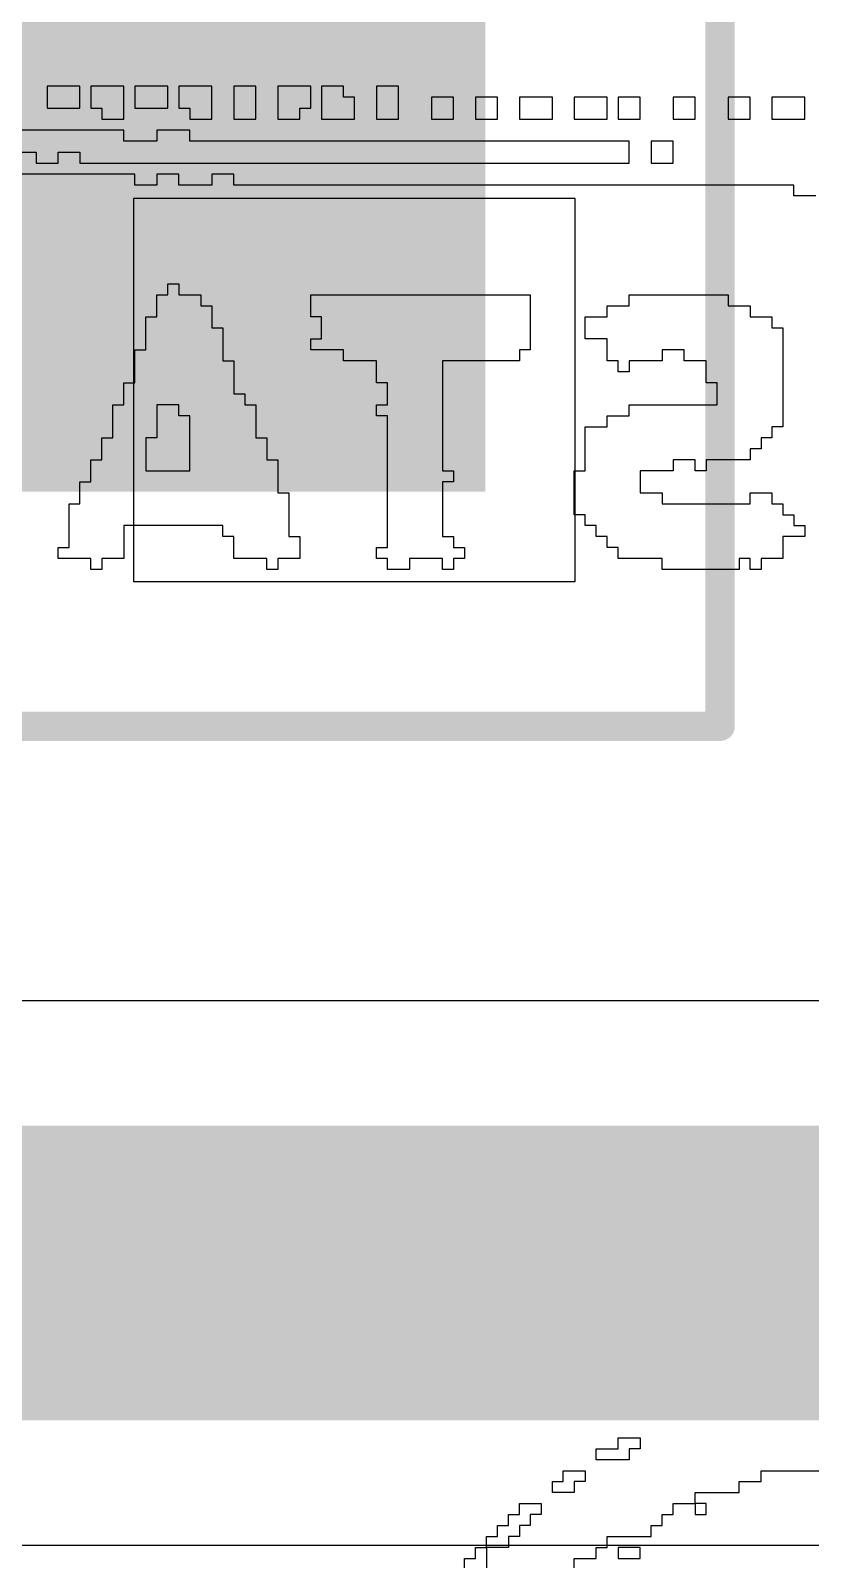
# Model space of a CAD drawing. Header units: millimetres. Extents: x 0 to 168, y 0 to 109.
# Drawn here: x 80.851 to 82.176, y 66.159 to 68.754 of the extents above; entities that cross this region are included whole.
import ezdxf

# ---------------------------------------------------------------- set-up
doc = ezdxf.new("R2010")
doc.units = ezdxf.units.MM
for name, color, linetype in [('BottomOverlay', 54, 'Continuous'), ('Mechanical13', 56, 'Continuous'), ('Mechanical15', 56, 'Continuous'), ('TopLayer', 1, 'Continuous'), ('TopPaste', 8, 'Continuous'), ('TopSolder', 216, 'Continuous')]:
    doc.layers.add(name, color=color, linetype=linetype)

# ---------------------------------------------------------------- blocks, each defined once
blk = doc.blocks.new('RES0805_140')
at = {"layer": 'TopLayer'}
blk.add_hatch(color=1, dxfattribs=at).paths.add_polyline_path([(0.35, -0.75), (0.35, 0.75), (1.65, 0.75), (1.65, -0.75)])
at = {"layer": 'TopPaste'}
blk.add_hatch(color=8, dxfattribs=at).paths.add_polyline_path([(0.35, -0.75), (0.35, 0.75), (1.65, 0.75), (1.65, -0.75)])
at = {"layer": 'TopSolder'}
blk.add_hatch(color=216, dxfattribs=at).paths.add_polyline_path([(0.2484, -0.8516), (0.2484, 0.8516), (1.7516, 0.8516), (1.7516, -0.8516)])
at = {"layer": 'Mechanical13', "const_width": 0.1}
for points in [[(1.1, 0.7), (-1.1, 0.7)], [(1.1, -0.7), (1.1, 0.7)]]:
    blk.add_lwpolyline(points, dxfattribs=at)
at = {"layer": 'Mechanical13', "const_width": 0.05}
blk.add_lwpolyline([(1.075, 0.7, 1), (1.125, 0.7, 1)], format="xyb", close=True, dxfattribs=at)
blk.add_lwpolyline([(1.075, 0.7, 1), (1.125, 0.7, 1)], format="xyb", close=True, dxfattribs=at)
at = {"layer": 'Mechanical15', "const_width": 0.05}
for points in [[(2.15, 1.25), (-2.15, 1.25)], [(2.15, -1.25), (2.15, 1.25)]]:
    blk.add_lwpolyline(points, dxfattribs=at)
at = {"layer": 'Mechanical15', "const_width": 0.025}
blk.add_lwpolyline([(2.1375, 1.25, 1), (2.1625, 1.25, 1)], format="xyb", close=True, dxfattribs=at)
blk.add_lwpolyline([(2.1375, 1.25, 1), (2.1625, 1.25, 1)], format="xyb", close=True, dxfattribs=at)

msp = doc.modelspace()

# ---------------------------------------------------------------- linework, layer by layer
at = {"layer": 'BottomOverlay'}
for p, q in [((80.935, 68.6597), (80.8791, 68.6597)), ((80.8791, 68.6597), (80.8791, 68.6411)), ((80.935, 68.6411), (80.935, 68.6597)), ((81.0097, 68.6597), (80.9537, 68.6597)), ((80.9537, 68.6597), (80.9537, 68.6411)), ((81.0097, 68.6411), (81.0097, 68.6597)), ((81.0843, 68.6597), (81.0283, 68.6597)), ((81.0283, 68.6597), (81.0283, 68.6411)), ((81.0843, 68.6411), (81.0843, 68.6597)), ((81.1589, 68.6597), (81.1029, 68.6597)), ((81.1029, 68.6597), (81.1029, 68.6411)), ((81.1589, 68.6411), (81.1589, 68.6597)), ((81.2335, 68.6597), (81.1962, 68.6597)), ((81.1962, 68.6597), (81.1962, 68.6411)), ((81.2335, 68.6411), (81.2335, 68.6597)), ((81.3268, 68.6597), (81.2708, 68.6597)), ((81.2708, 68.6597), (81.2708, 68.6411)), ((81.3268, 68.6411), (81.3268, 68.6597)), ((81.3827, 68.6597), (81.3454, 68.6597)), ((81.3454, 68.6597), (81.3454, 68.6411)), ((81.3827, 68.6411), (81.3827, 68.6597)), ((81.476, 68.6597), (81.4387, 68.6597)), ((81.4387, 68.6597), (81.4387, 68.6411)), ((81.476, 68.6411), (81.476, 68.6597)), ((80.8791, 68.6411), (80.8791, 68.6224)), ((80.8791, 68.6224), (80.935, 68.6224)), ((80.935, 68.6224), (80.935, 68.6411)), ((80.9537, 68.6411), (80.9537, 68.6224)), ((80.9537, 68.6224), (80.9723, 68.6224)), ((80.9723, 68.6224), (80.9723, 68.6038)), ((81.0097, 68.6224), (81.0097, 68.6411)), ((81.0097, 68.6038), (81.0097, 68.6224)), ((81.0283, 68.6411), (81.0283, 68.6224)), ((81.0283, 68.6224), (81.0843, 68.6224)), ((81.0843, 68.6224), (81.0843, 68.6411)), ((81.1029, 68.6411), (81.1029, 68.6224)), ((81.1029, 68.6224), (81.1216, 68.6224)), ((81.1216, 68.6224), (81.1216, 68.6038)), ((81.1589, 68.6224), (81.1589, 68.6411)), ((81.1589, 68.6038), (81.1589, 68.6224)), ((81.1962, 68.6411), (81.1962, 68.6224)), ((81.1962, 68.6224), (81.1962, 68.6038)), ((81.2335, 68.6224), (81.2335, 68.6411)), ((81.2335, 68.6038), (81.2335, 68.6224)), ((81.2708, 68.6411), (81.2708, 68.6224)), ((81.2708, 68.6224), (81.2708, 68.6038)), ((81.3081, 68.6038), (81.3081, 68.6224)), ((81.3081, 68.6224), (81.3268, 68.6224)), ((81.3268, 68.6224), (81.3268, 68.6411)), ((81.3454, 68.6411), (81.3454, 68.6224)), ((81.3454, 68.6224), (81.3454, 68.6038)), ((81.4014, 68.6411), (81.3827, 68.6411)), ((81.4014, 68.6224), (81.4014, 68.6411)), ((81.4014, 68.6038), (81.4014, 68.6224)), ((81.4387, 68.6411), (81.4387, 68.6224)), ((81.4387, 68.6224), (81.4387, 68.6038)), ((81.476, 68.6224), (81.476, 68.6411)), ((81.476, 68.6038), (81.476, 68.6224)), ((81.5693, 68.6411), (81.532, 68.6411)), ((81.532, 68.6411), (81.532, 68.6224)), ((81.532, 68.6224), (81.532, 68.6038)), ((81.5693, 68.6224), (81.5693, 68.6411)), ((81.5693, 68.6038), (81.5693, 68.6224)), ((81.6439, 68.6411), (81.6066, 68.6411)), ((81.6066, 68.6411), (81.6066, 68.6224)), ((81.6066, 68.6224), (81.6066, 68.6038)), ((81.6439, 68.6224), (81.6439, 68.6411)), ((81.6439, 68.6038), (81.6439, 68.6224)), ((81.7372, 68.6411), (81.6812, 68.6411)), ((81.6812, 68.6411), (81.6812, 68.6224)), ((81.6812, 68.6224), (81.6812, 68.6038)), ((81.7372, 68.6224), (81.7372, 68.6411)), ((81.7372, 68.6038), (81.7372, 68.6224)), ((81.8304, 68.6411), (81.7745, 68.6411)), ((81.7745, 68.6411), (81.7745, 68.6224)), ((81.7745, 68.6224), (81.7745, 68.6038)), ((81.8304, 68.6224), (81.8304, 68.6411)), ((81.8304, 68.6038), (81.8304, 68.6224)), ((81.8864, 68.6411), (81.8491, 68.6411)), ((81.8491, 68.6411), (81.8491, 68.6224)), ((81.8491, 68.6224), (81.8491, 68.6038)), ((81.8864, 68.6224), (81.8864, 68.6411)), ((81.8864, 68.6038), (81.8864, 68.6224)), ((81.9797, 68.6411), (81.9423, 68.6411)), ((81.9423, 68.6411), (81.9423, 68.6224)), ((81.9423, 68.6224), (81.9423, 68.6038)), ((81.9797, 68.6224), (81.9797, 68.6411)), ((81.9797, 68.6038), (81.9797, 68.6224)), ((82.0729, 68.6411), (82.0356, 68.6411)), ((82.0356, 68.6411), (82.0356, 68.6224)), ((82.0356, 68.6224), (82.0356, 68.6038)), ((82.0729, 68.6224), (82.0729, 68.6411)), ((82.0729, 68.6038), (82.0729, 68.6224)), ((82.1662, 68.6411), (82.1102, 68.6411)), ((82.1102, 68.6411), (82.1102, 68.6224)), ((82.1102, 68.6224), (82.1102, 68.6038)), ((82.1662, 68.6224), (82.1662, 68.6411)), ((82.1662, 68.6038), (82.1662, 68.6224)), ((80.9723, 68.6038), (81.0097, 68.6038)), ((81.1216, 68.6038), (81.1589, 68.6038)), ((81.1962, 68.6038), (81.2335, 68.6038)), ((81.2708, 68.6038), (81.3081, 68.6038)), ((81.3454, 68.6038), (81.4014, 68.6038)), ((81.4387, 68.6038), (81.476, 68.6038)), ((81.532, 68.6038), (81.5693, 68.6038)), ((81.6066, 68.6038), (81.6439, 68.6038)), ((81.6812, 68.6038), (81.7372, 68.6038)), ((81.7745, 68.6038), (81.8304, 68.6038)), ((81.8491, 68.6038), (81.8864, 68.6038)), ((81.9423, 68.6038), (81.9797, 68.6038)), ((82.0356, 68.6038), (82.0729, 68.6038)), ((82.1102, 68.6038), (82.1662, 68.6038)), ((81.0097, 68.5851), (80.5246, 68.5851)), ((81.0097, 68.5664), (81.0097, 68.5851)), ((81.1216, 68.5851), (81.0656, 68.5851)), ((81.0656, 68.5851), (81.0656, 68.5664)), ((81.1216, 68.5664), (81.1216, 68.5851)), ((80.4873, 68.5478), (80.8604, 68.5478)), ((80.8604, 68.5478), (80.8604, 68.5291)), ((80.8977, 68.5291), (80.8977, 68.5478)), ((80.8977, 68.5478), (80.935, 68.5478)), ((80.935, 68.5478), (80.935, 68.5291)), ((81.0656, 68.5664), (81.0097, 68.5664)), ((81.8677, 68.5664), (81.1216, 68.5664)), ((81.8677, 68.5478), (81.8677, 68.5664)), ((81.8677, 68.5291), (81.8677, 68.5478)), ((81.9423, 68.5664), (81.905, 68.5664)), ((81.905, 68.5664), (81.905, 68.5478)), ((81.905, 68.5478), (81.905, 68.5291)), ((81.9423, 68.5478), (81.9423, 68.5664)), ((81.9423, 68.5291), (81.9423, 68.5478)), ((80.8604, 68.5291), (80.8977, 68.5291)), ((80.935, 68.5291), (81.8677, 68.5291)), ((81.905, 68.5291), (81.9423, 68.5291)), ((81.0283, 68.5105), (80.8231, 68.5105)), ((81.0283, 68.4918), (81.0283, 68.5105)), ((81.0656, 68.4918), (81.0283, 68.4918)), ((81.1029, 68.5105), (81.0656, 68.5105)), ((81.0656, 68.5105), (81.0656, 68.4918)), ((81.1029, 68.4918), (81.1029, 68.5105)), ((81.1589, 68.4918), (81.1029, 68.4918)), ((81.1962, 68.5105), (81.1589, 68.5105)), ((81.1589, 68.5105), (81.1589, 68.4918)), ((81.1962, 68.4918), (81.1962, 68.5105)), ((82.1475, 68.4918), (81.1962, 68.4918)), ((82.1475, 68.4732), (82.1475, 68.4918)), ((82.1848, 68.4732), (82.1475, 68.4732)), ((81.0843, 68.3053), (81.0843, 68.3239)), ((81.0843, 68.3239), (81.1029, 68.3239)), ((81.1029, 68.3239), (81.1029, 68.3053)), ((81.0656, 68.2866), (81.0656, 68.3053)), ((81.0656, 68.3053), (81.0843, 68.3053)), ((81.0656, 68.268), (81.0656, 68.2866)), ((81.1029, 68.3053), (81.1402, 68.3053)), ((81.1402, 68.3053), (81.1402, 68.2866)), ((81.1402, 68.2866), (81.1589, 68.2866)), ((81.1589, 68.2866), (81.1589, 68.268)), ((81.3268, 68.2866), (81.3268, 68.3053)), ((81.3268, 68.3053), (81.6998, 68.3053)), ((81.3268, 68.268), (81.3268, 68.2866)), ((81.6998, 68.3053), (81.6998, 68.2866)), ((81.6998, 68.2866), (81.6998, 68.268)), ((81.8304, 68.268), (81.8304, 68.2866)), ((81.8304, 68.2866), (81.8677, 68.2866)), ((81.8677, 68.2866), (81.8677, 68.3053)), ((81.8677, 68.3053), (82.0356, 68.3053)), ((82.0356, 68.3053), (82.0356, 68.2866)), ((82.0356, 68.2866), (82.0729, 68.2866)), ((82.0729, 68.2866), (82.0729, 68.268)), ((81.047, 68.2493), (81.047, 68.268)), ((81.047, 68.268), (81.0656, 68.268)), ((81.1589, 68.268), (81.1589, 68.2493)), ((81.3454, 68.268), (81.3268, 68.268)), ((81.3454, 68.2493), (81.3454, 68.268)), ((81.6998, 68.268), (81.6998, 68.2493)), ((81.7931, 68.2493), (81.7931, 68.268)), ((81.7931, 68.268), (81.8304, 68.268)), ((82.0729, 68.268), (82.1102, 68.268)), ((82.1102, 68.268), (82.1102, 68.2493)), ((81.047, 68.2307), (81.047, 68.2493)), ((81.1589, 68.2493), (81.1775, 68.2493)), ((81.1775, 68.2493), (81.1775, 68.2307)), ((81.3454, 68.2307), (81.3454, 68.2493)), ((81.6998, 68.2493), (81.6998, 68.2307)), ((81.7931, 68.2307), (81.7931, 68.2493)), ((82.1102, 68.2493), (82.1289, 68.2493)), ((82.1289, 68.2493), (82.1289, 68.2307)), ((81.0283, 68.1934), (81.0283, 68.212)), ((81.0283, 68.212), (81.047, 68.212)), ((81.047, 68.212), (81.047, 68.2307)), ((81.1775, 68.2307), (81.1775, 68.212)), ((81.1775, 68.212), (81.1775, 68.1934)), ((81.3268, 68.212), (81.3268, 68.2307)), ((81.3268, 68.2307), (81.3454, 68.2307)), ((81.3827, 68.212), (81.3268, 68.212)), ((81.3827, 68.1934), (81.3827, 68.212)), ((81.6998, 68.212), (81.6812, 68.212)), ((81.6812, 68.212), (81.6812, 68.1934)), ((81.6998, 68.2307), (81.6998, 68.212)), ((81.8304, 68.2307), (81.7931, 68.2307)), ((81.8304, 68.212), (81.8304, 68.2307)), ((81.8304, 68.1934), (81.8304, 68.212)), ((81.961, 68.212), (81.9237, 68.212)), ((81.9237, 68.212), (81.9237, 68.1934)), ((81.961, 68.1934), (81.961, 68.212)), ((82.1289, 68.2307), (82.1289, 68.212)), ((82.1289, 68.212), (82.1289, 68.1934)), ((81.0283, 68.1747), (81.0283, 68.1934)), ((81.1775, 68.1934), (81.1962, 68.1934)), ((81.1962, 68.1934), (81.1962, 68.1747)), ((81.4387, 68.1934), (81.3827, 68.1934)), ((81.4387, 68.1747), (81.4387, 68.1934)), ((81.6812, 68.1934), (81.5506, 68.1934)), ((81.5506, 68.1934), (81.5506, 68.1747)), ((81.8491, 68.1934), (81.8304, 68.1934)), ((81.8491, 68.1747), (81.8491, 68.1934)), ((81.9237, 68.1934), (81.8677, 68.1934)), ((81.8677, 68.1934), (81.8677, 68.1747)), ((81.9983, 68.1934), (81.961, 68.1934)), ((81.9983, 68.1747), (81.9983, 68.1934)), ((82.1289, 68.1934), (82.1289, 68.1747)), ((81.0097, 68.1374), (81.0097, 68.1561)), ((81.0097, 68.1561), (81.0283, 68.1561)), ((81.0283, 68.1561), (81.0283, 68.1747)), ((81.1962, 68.1747), (81.1962, 68.1561)), ((81.1962, 68.1561), (81.1962, 68.1374)), ((81.4387, 68.1561), (81.4387, 68.1747)), ((81.4573, 68.1561), (81.4387, 68.1561)), ((81.4573, 68.1374), (81.4573, 68.1561)), ((81.5506, 68.1747), (81.5506, 68.1561)), ((81.5506, 68.1561), (81.5506, 68.1374)), ((81.8677, 68.1747), (81.8491, 68.1747)), ((81.9983, 68.1561), (81.9983, 68.1747)), ((82.017, 68.1561), (81.9983, 68.1561)), ((82.017, 68.1374), (82.017, 68.1561)), ((82.1289, 68.1747), (82.1289, 68.1561)), ((82.1289, 68.1561), (82.1289, 68.1374)), ((81.0097, 68.1188), (81.0097, 68.1374)), ((81.1962, 68.1374), (81.2148, 68.1374)), ((81.2148, 68.1374), (81.2148, 68.1188)), ((81.4573, 68.1188), (81.4573, 68.1374)), ((81.5506, 68.1374), (81.5506, 68.1188)), ((82.017, 68.1188), (82.017, 68.1374)), ((82.1289, 68.1374), (82.1289, 68.1188)), ((80.991, 68.1001), (80.991, 68.1188)), ((80.991, 68.1188), (81.0097, 68.1188)), ((81.1029, 68.1188), (81.0656, 68.1188)), ((81.0656, 68.1188), (81.0656, 68.1001)), ((81.1029, 68.1001), (81.1029, 68.1188)), ((81.2148, 68.1188), (81.2335, 68.1188)), ((81.2335, 68.1188), (81.2335, 68.1001)), ((81.4387, 68.1001), (81.4387, 68.1188)), ((81.4387, 68.1188), (81.4573, 68.1188)), ((81.5506, 68.1188), (81.5506, 68.1001)), ((81.8677, 68.1001), (81.8677, 68.1188)), ((81.8677, 68.1188), (82.017, 68.1188)), ((82.1289, 68.1188), (82.1289, 68.1001)), ((80.991, 68.0814), (80.991, 68.1001)), ((80.991, 68.0628), (80.991, 68.0814)), ((81.0656, 68.1001), (81.0656, 68.0814)), ((81.0656, 68.0814), (81.0656, 68.0628)), ((81.1216, 68.1001), (81.1029, 68.1001)), ((81.1216, 68.0814), (81.1216, 68.1001)), ((81.1216, 68.0628), (81.1216, 68.0814)), ((81.2335, 68.1001), (81.2335, 68.0814)), ((81.2335, 68.0814), (81.2335, 68.0628)), ((81.4573, 68.1001), (81.4387, 68.1001)), ((81.4573, 68.0814), (81.4573, 68.1001)), ((81.4573, 68.0628), (81.4573, 68.0814)), ((81.5506, 68.1001), (81.5506, 68.0814)), ((81.5506, 68.0814), (81.5506, 68.0628)), ((81.7931, 68.0628), (81.7931, 68.0814)), ((81.7931, 68.0814), (81.8304, 68.0814)), ((81.8304, 68.0814), (81.8304, 68.1001)), ((81.8304, 68.1001), (81.8677, 68.1001)), ((82.1289, 68.0814), (82.1102, 68.0814)), ((82.1102, 68.0814), (82.1102, 68.0628)), ((82.1289, 68.1001), (82.1289, 68.0814)), ((80.9723, 68.0441), (80.9723, 68.0628)), ((80.9723, 68.0628), (80.991, 68.0628)), ((81.0656, 68.0628), (81.047, 68.0628)), ((81.047, 68.0628), (81.047, 68.0441)), ((81.1216, 68.0441), (81.1216, 68.0628)), ((81.2335, 68.0628), (81.2522, 68.0628)), ((81.2522, 68.0628), (81.2522, 68.0441)), ((81.4573, 68.0441), (81.4573, 68.0628)), ((81.5506, 68.0628), (81.5506, 68.0441)), ((81.7931, 68.0441), (81.7931, 68.0628)), ((82.1102, 68.0628), (82.0916, 68.0628)), ((82.0916, 68.0628), (82.0916, 68.0441)), ((80.9537, 68.0068), (80.9537, 68.0255)), ((80.9537, 68.0255), (80.9723, 68.0255)), ((80.9723, 68.0255), (80.9723, 68.0441)), ((81.047, 68.0441), (81.047, 68.0255)), ((81.047, 68.0255), (81.047, 68.0068)), ((81.1216, 68.0255), (81.1216, 68.0441)), ((81.1216, 68.0068), (81.1216, 68.0255)), ((81.2522, 68.0441), (81.2522, 68.0255)), ((81.2522, 68.0255), (81.2708, 68.0255)), ((81.2708, 68.0255), (81.2708, 68.0068)), ((81.4573, 68.0255), (81.4573, 68.0441)), ((81.4573, 68.0068), (81.4573, 68.0255)), ((81.5506, 68.0441), (81.5506, 68.0255)), ((81.5506, 68.0255), (81.5506, 68.0068)), ((81.7931, 68.0255), (81.7931, 68.0441)), ((81.7931, 68.0068), (81.7931, 68.0255)), ((81.9797, 68.0255), (81.9423, 68.0255)), ((81.9423, 68.0255), (81.9423, 68.0068)), ((81.9797, 68.0068), (81.9797, 68.0255)), ((82.0729, 68.0255), (81.9983, 68.0255)), ((81.9983, 68.0255), (81.9983, 68.0068)), ((82.0916, 68.0441), (82.0729, 68.0441)), ((82.0729, 68.0441), (82.0729, 68.0255)), ((80.9537, 67.9882), (80.9537, 68.0068)), ((81.047, 68.0068), (81.1216, 68.0068)), ((81.2708, 68.0068), (81.2708, 67.9882)), ((81.4573, 67.9882), (81.4573, 68.0068)), ((81.5506, 68.0068), (81.5693, 68.0068)), ((81.5693, 68.0068), (81.5693, 67.9882)), ((81.7745, 67.9882), (81.7745, 68.0068)), ((81.7745, 68.0068), (81.7931, 68.0068)), ((81.9423, 68.0068), (81.8864, 68.0068)), ((81.8864, 68.0068), (81.8864, 67.9882)), ((81.9983, 68.0068), (81.9797, 68.0068)), ((80.935, 67.9695), (80.935, 67.9882)), ((80.935, 67.9882), (80.9537, 67.9882)), ((81.2708, 67.9882), (81.2708, 67.9695)), ((81.4573, 67.9695), (81.4573, 67.9882)), ((81.5693, 67.9882), (81.5506, 67.9882)), ((81.5506, 67.9882), (81.5506, 67.9695)), ((81.7745, 67.9695), (81.7745, 67.9882)), ((81.8864, 67.9882), (81.8864, 67.9695)), ((80.9164, 67.9322), (80.9164, 67.9509)), ((80.9164, 67.9509), (80.935, 67.9509)), ((80.935, 67.9509), (80.935, 67.9695)), ((81.2708, 67.9695), (81.2895, 67.9695)), ((81.2895, 67.9695), (81.2895, 67.9509)), ((81.2895, 67.9509), (81.2895, 67.9322)), ((81.4573, 67.9509), (81.4573, 67.9695)), ((81.4573, 67.9322), (81.4573, 67.9509)), ((81.5506, 67.9695), (81.5506, 67.9509)), ((81.5506, 67.9509), (81.5506, 67.9322)), ((81.7745, 67.9509), (81.7745, 67.9695)), ((81.7745, 67.9322), (81.7745, 67.9509)), ((81.8864, 67.9695), (81.9237, 67.9695)), ((81.9237, 67.9695), (81.9237, 67.9509)), ((81.9237, 67.9509), (82.0729, 67.9509)), ((82.0729, 67.9509), (82.0729, 67.9695)), ((82.0729, 67.9695), (82.1102, 67.9695)), ((82.1102, 67.9695), (82.1102, 67.9509)), ((82.1102, 67.9509), (82.1289, 67.9509)), ((82.1289, 67.9509), (82.1289, 67.9322)), ((80.9164, 67.9136), (80.9164, 67.9322)), ((81.2895, 67.9322), (81.2895, 67.9136)), ((81.4573, 67.9136), (81.4573, 67.9322)), ((81.5506, 67.9322), (81.5506, 67.9136)), ((81.7931, 67.9322), (81.7745, 67.9322)), ((81.7931, 67.9136), (81.7931, 67.9322)), ((82.1289, 67.9322), (82.1475, 67.9322)), ((82.1475, 67.9322), (82.1475, 67.9136)), ((80.9164, 67.8949), (80.9164, 67.9136)), ((80.9164, 67.8763), (80.9164, 67.8949)), ((81.1775, 67.9136), (81.0097, 67.9136)), ((81.0097, 67.9136), (81.0097, 67.8949)), ((81.0097, 67.8949), (81.0097, 67.8763)), ((81.1775, 67.8949), (81.1775, 67.9136)), ((81.1962, 67.8949), (81.1775, 67.8949)), ((81.1962, 67.8763), (81.1962, 67.8949)), ((81.2895, 67.9136), (81.2895, 67.8949)), ((81.2895, 67.8949), (81.3081, 67.8949)), ((81.3081, 67.8949), (81.3081, 67.8763)), ((81.4573, 67.8949), (81.4573, 67.9136)), ((81.4573, 67.8763), (81.4573, 67.8949)), ((81.5506, 67.9136), (81.5506, 67.8949)), ((81.5506, 67.8949), (81.5693, 67.8949)), ((81.5693, 67.8949), (81.5693, 67.8763)), ((81.8118, 67.9136), (81.7931, 67.9136)), ((81.8118, 67.8949), (81.8118, 67.9136)), ((81.8304, 67.8949), (81.8118, 67.8949)), ((81.8304, 67.8763), (81.8304, 67.8949)), ((82.1662, 67.8949), (82.1289, 67.8949)), ((82.1289, 67.8949), (82.1289, 67.8763)), ((82.1475, 67.9136), (82.1662, 67.9136)), ((82.1662, 67.9136), (82.1662, 67.8949)), ((80.8977, 67.8576), (80.8977, 67.8763)), ((80.8977, 67.8763), (80.9164, 67.8763)), ((81.0097, 67.8763), (81.0097, 67.8576)), ((81.1962, 67.8576), (81.1962, 67.8763)), ((81.3081, 67.8763), (81.3081, 67.8576)), ((81.4387, 67.8576), (81.4387, 67.8763)), ((81.4387, 67.8763), (81.4573, 67.8763)), ((81.5693, 67.8763), (81.5879, 67.8763)), ((81.5879, 67.8763), (81.5879, 67.8576)), ((81.8491, 67.8763), (81.8304, 67.8763)), ((81.8491, 67.8576), (81.8491, 67.8763)), ((82.1289, 67.8763), (82.1289, 67.8576)), ((80.9537, 67.8576), (80.8977, 67.8576)), ((80.9537, 67.8389), (80.9537, 67.8576)), ((81.0097, 67.8576), (80.9723, 67.8576)), ((80.9723, 67.8576), (80.9723, 67.8389)), ((81.2522, 67.8576), (81.1962, 67.8576)), ((81.2522, 67.8389), (81.2522, 67.8576)), ((81.3081, 67.8576), (81.2708, 67.8576)), ((81.2708, 67.8576), (81.2708, 67.8389)), ((81.4573, 67.8576), (81.4387, 67.8576)), ((81.4573, 67.8389), (81.4573, 67.8576)), ((81.5506, 67.8576), (81.4947, 67.8576)), ((81.4947, 67.8576), (81.4947, 67.8389)), ((81.5506, 67.8389), (81.5506, 67.8576)), ((81.5879, 67.8576), (81.5693, 67.8576)), ((81.5693, 67.8576), (81.5693, 67.8389)), ((81.9237, 67.8576), (81.8491, 67.8576)), ((81.9237, 67.8389), (81.9237, 67.8576)), ((82.0729, 67.8576), (82.0543, 67.8576)), ((82.0543, 67.8576), (82.0543, 67.8389)), ((82.0729, 67.8389), (82.0729, 67.8576)), ((82.1289, 67.8576), (82.0916, 67.8576)), ((82.0916, 67.8576), (82.0916, 67.8389)), ((80.9723, 67.8389), (80.9537, 67.8389)), ((81.2708, 67.8389), (81.2522, 67.8389)), ((81.4947, 67.8389), (81.4573, 67.8389)), ((81.5693, 67.8389), (81.5506, 67.8389)), ((82.0543, 67.8389), (81.9237, 67.8389)), ((82.0916, 67.8389), (82.0729, 67.8389)), ((81.8491, 66.3466), (81.8491, 66.3653)), ((81.8491, 66.3653), (81.8864, 66.3653)), ((81.8864, 66.3653), (81.8864, 66.3466)), ((81.8118, 66.328), (81.8118, 66.3466)), ((81.8118, 66.3466), (81.8491, 66.3466)), ((81.8864, 66.3466), (81.8677, 66.3466)), ((81.8677, 66.3466), (81.8677, 66.328)), ((81.8677, 66.328), (81.8118, 66.328)), ((81.7372, 66.272), (81.7372, 66.2907)), ((81.7372, 66.2907), (81.7558, 66.2907)), ((81.7558, 66.2907), (81.7558, 66.3093)), ((81.7558, 66.3093), (81.7931, 66.3093)), ((81.7931, 66.2907), (81.7745, 66.2907)), ((81.7745, 66.2907), (81.7745, 66.272)), ((81.7931, 66.3093), (81.7931, 66.2907)), ((82.0543, 66.272), (82.0543, 66.2907)), ((82.0543, 66.2907), (82.0916, 66.2907)), ((82.0916, 66.2907), (82.0916, 66.3093)), ((82.0916, 66.3093), (82.4273, 66.3093)), ((81.7745, 66.272), (81.7372, 66.272)), ((81.9797, 66.2534), (81.9797, 66.272)), ((81.9797, 66.272), (82.0543, 66.272)), ((81.6625, 66.2161), (81.6625, 66.2347)), ((81.6625, 66.2347), (81.6812, 66.2347)), ((81.6812, 66.2347), (81.6812, 66.2534)), ((81.6812, 66.2534), (81.7185, 66.2534)), ((81.7185, 66.2347), (81.6998, 66.2347)), ((81.6998, 66.2347), (81.6998, 66.2161)), ((81.7185, 66.2534), (81.7185, 66.2347)), ((81.9237, 66.2161), (81.9237, 66.2347)), ((81.9237, 66.2347), (81.9423, 66.2347)), ((81.9423, 66.2347), (81.9423, 66.2534)), ((81.9423, 66.2534), (81.9797, 66.2534)), ((81.9797, 66.2534), (81.9797, 66.2347)), ((81.9983, 66.2534), (81.9797, 66.2534)), ((81.9797, 66.2347), (81.9983, 66.2347)), ((81.9983, 66.2347), (81.9983, 66.2534)), ((81.6439, 66.1974), (81.6439, 66.2161)), ((81.6439, 66.2161), (81.6625, 66.2161)), ((81.6998, 66.2161), (81.6812, 66.2161)), ((81.6812, 66.2161), (81.6812, 66.1974)), ((81.905, 66.1974), (81.905, 66.2161)), ((81.905, 66.2161), (81.9237, 66.2161)), ((81.6252, 66.1787), (81.6252, 66.1974)), ((81.6252, 66.1974), (81.6439, 66.1974)), ((81.6812, 66.1974), (81.6625, 66.1974)), ((81.6625, 66.1974), (81.6625, 66.1787)), ((81.8304, 66.1787), (81.8304, 66.1974)), ((81.8304, 66.1974), (81.905, 66.1974)), ((81.5879, 66.1414), (81.5879, 66.1601)), ((81.5879, 66.1601), (81.6066, 66.1601)), ((81.6066, 66.1601), (81.6066, 66.1787)), ((81.6066, 66.1787), (81.6252, 66.1787)), ((81.6252, 66.1787), (81.6252, 66.1601)), ((81.6625, 66.1787), (81.6252, 66.1787)), ((81.6252, 66.1601), (81.6252, 66.1414)), ((81.7745, 66.1414), (81.7745, 66.1601)), ((81.7745, 66.1601), (81.8118, 66.1601)), ((81.8118, 66.1601), (81.8118, 66.1787)), ((81.8118, 66.1787), (81.8304, 66.1787)), ((81.8864, 66.1787), (81.8491, 66.1787)), ((81.8491, 66.1787), (81.8491, 66.1601)), ((81.8491, 66.1601), (81.8864, 66.1601)), ((81.8864, 66.1601), (81.8864, 66.1787))]:
    msp.add_line(p, q, dxfattribs=at)
at = {"layer": 'TopLayer'}
for p, q in [((81.776, 68.469), (81.026, 68.469)), ((81.026, 68.469), (81.026, 67.819)), ((81.776, 67.819), (81.776, 68.469)), ((81.026, 67.819), (81.776, 67.819)), ((82.3843, 67.1071), (77.5408, 67.1071)), ((77.5408, 66.1829), (84.9941, 66.1829))]:
    msp.add_line(p, q, dxfattribs=at)
at = {"layer": 'TopLayer', "const_width": 0.5}
msp.add_lwpolyline([(76.2327, 66.645), (83.058, 66.645)], dxfattribs=at)

# ---------------------------------------------------------------- block references
at = {"rotation": 270}
msp.add_blockref('RES0805_140', (80.772, 69.723), dxfattribs=at)

doc.saveas('drawing.dxf')
